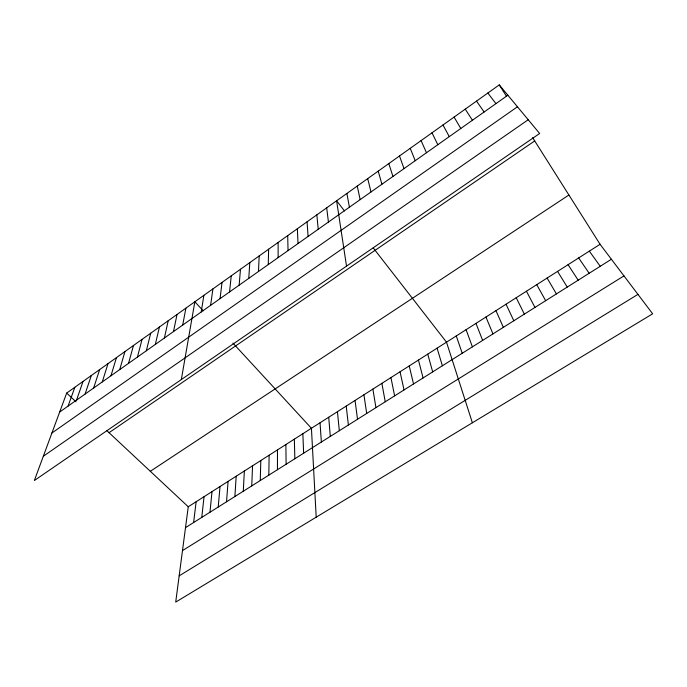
<?xml version="1.0" encoding="UTF-8"?>
<svg xmlns="http://www.w3.org/2000/svg" width="687" height="687" viewBox="0 0 687 687"><rect width="100%" height="100%" fill="white"/><g stroke="black" fill="none" stroke-linecap="round" stroke-linejoin="round"><path stroke-width="1.03" d="M278.115 257.625L278.141 242.425M277.445 469.71L277.479 449.899M268.823 475.146L269.124 455.232M268.265 264.581L268.626 249.201M260.261 480.539L260.82 460.522M251.743 485.907L252.558 465.786M258.484 271.494L259.179 255.933M243.284 491.239L244.357 471.016M234.877 496.538L236.199 476.211M248.78 278.364L249.802 262.614M226.521 501.802L228.084 481.381M239.136 285.174L240.493 269.244M218.217 507.032L220.029 486.516M209.964 512.236L212.017 491.626M229.561 291.941L231.236 275.839M201.763 517.405L204.048 496.701M193.614 522.541L196.13 501.75M220.055 298.665L222.047 282.383M600.069 244.297L188.255 506.766L175.709 602.104L652.65 313.804L600.069 244.297L532.614 137.623M210.617 305.337L212.918 288.883M201.239 311.967L203.859 295.35M181.316 379.593L194.85 301.765L203.18 310.807M182.69 325.08L185.902 308.137M173.502 331.572L177.023 314.466M164.391 338.013L168.195 320.752M155.331 344.419L159.427 326.995M146.34 350.774L150.719 333.204M137.409 357.085L142.063 339.369M128.538 363.363L133.467 345.492M119.718 369.589L124.931 351.572M110.968 375.78L116.447 357.618M102.277 381.92L108.014 363.621M93.638 388.026L99.641 369.589M85.059 394.089L91.319 375.514M76.54 400.117L83.05 381.405M68.073 406.103L74.84 387.253M66.682 393.076L34.35 480.522L539.647 133.493L499.269 84.896L66.682 393.076L76.051 401.843M59.666 412.045L507.848 95.218M51.911 433.016L517.448 106.777M43.324 456.237L528.226 119.736M109.044 432.69L534.701 140.929M150.324 471.291L568.905 195.014M185.507 527.65L611.396 259.265M182.484 550.605L623.959 275.882M179.161 575.861L637.948 294.371M106.751 430.543L188.255 506.766M232.927 343.088L311.426 428.267L316.2 517.182M344.488 210.926L336.604 200.776L346.523 266.127M373.239 247.904L446.507 342.169L472.381 422.78M487.839 93.028L495.945 103.634M589.334 251.141L600.24 266.29M476.503 101.109L484.137 111.981M578.669 257.934L589.163 273.271M568.08 264.684L578.171 280.202M465.254 109.13L472.424 120.268M499.269 84.896L506.431 96.214M557.569 271.391L567.247 287.08M454.081 117.082L460.797 128.478M547.118 278.046L556.41 293.916M536.753 284.65L545.65 300.691M442.995 124.982L449.264 136.636M526.448 291.219L534.958 307.433M516.22 297.737L524.353 314.114M432.003 132.814L437.825 144.725M506.053 304.221L513.816 320.76M421.079 140.595L426.472 152.746M495.962 310.653L503.348 327.347M485.941 317.042L492.957 333.899M410.242 148.315L415.206 160.715M475.979 323.388L482.643 340.4M466.087 329.691L472.398 346.858M399.49 155.975L404.025 168.616M456.262 335.952L462.222 353.273M388.816 163.583L392.938 176.456M437.095 348.172L442.368 365.776M378.219 171.132L381.929 184.236M427.743 354.131L432.69 371.882M418.452 360.048L423.08 377.936M367.7 178.62L371.006 191.956M409.22 365.939L413.522 383.956M400.049 371.779L404.033 389.933M357.257 186.057L360.16 199.625M390.937 377.592L394.613 395.875M381.878 383.363L385.244 401.775M346.892 193.442L349.408 207.225M372.878 389.1L375.944 407.64M363.93 394.802L366.695 413.471M355.042 400.469L357.515 419.259M326.686 207.843L328.438 222.047M346.214 406.094L348.386 425.004M337.429 411.693L339.318 430.723M316.844 214.851L318.227 229.26M328.712 417.249L330.31 436.4M307.063 221.824L308.094 236.431M320.039 422.78L321.361 442.042M297.351 228.737L298.029 243.542M302.855 433.729L303.628 453.214M294.345 439.148L294.843 458.744M287.716 235.607L288.033 250.609M285.886 444.541L286.11 464.249"/></g></svg>
